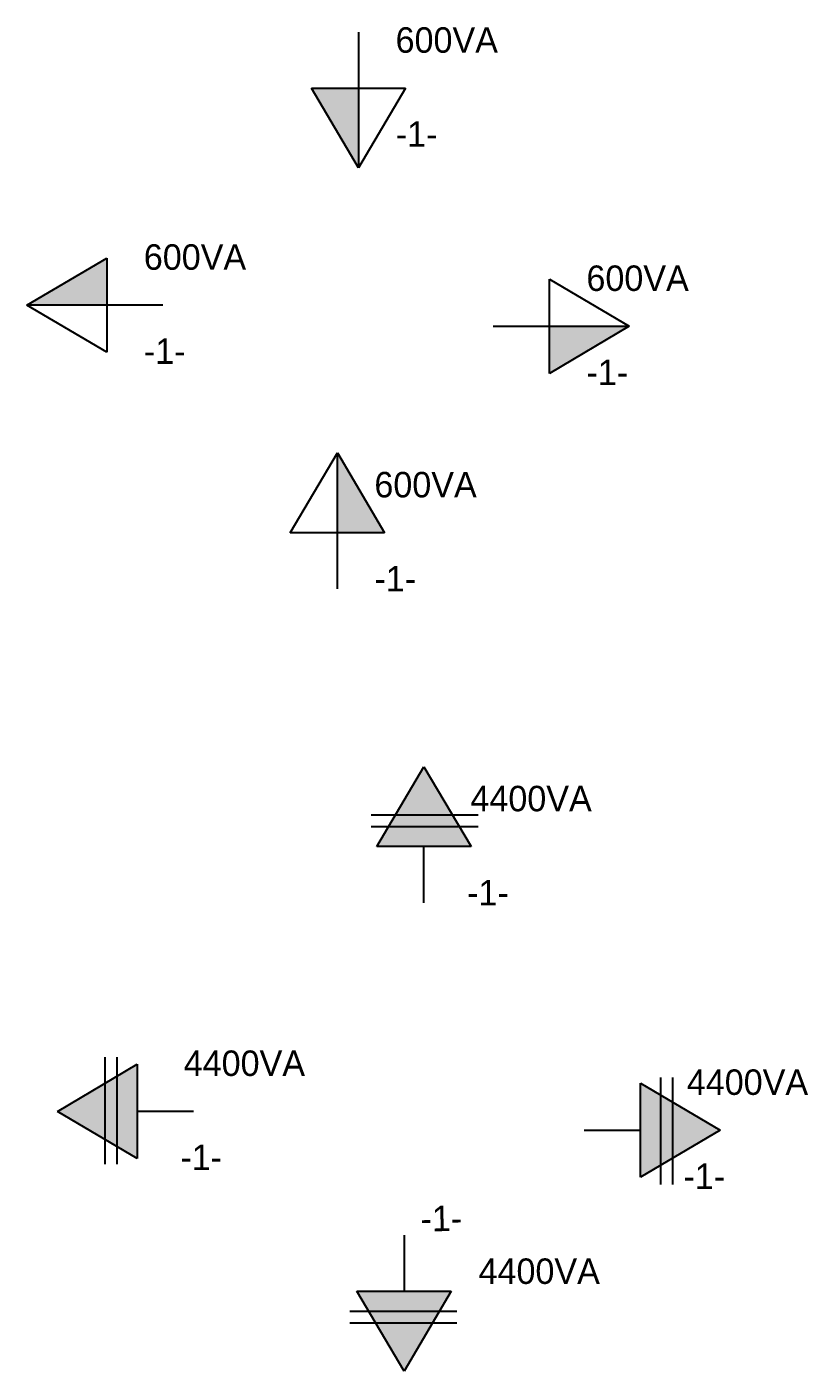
# Model space of a CAD drawing. Extents: x 33 to 1815, y -14679 to 245.
# Drawn here: x 62.8 to 65.99, y -5.19 to 0.29 of the extents above; entities that cross this region are included whole.
import ezdxf

# ---------------------------------------------------------------- set-up
doc = ezdxf.new("R2010")
doc.units = 0
doc.header["$MEASUREMENT"] = 0
doc.layers.get('0').update_dxf_attribs({"linetype": 'CONTINUOUS'})
doc.layers.add('TOMADAS', color=1, linetype='CONTINUOUS')

# ---------------------------------------------------------------- blocks, each defined once
blk = doc.blocks.new('TB-230')
blk.add_hatch(color=256).paths.add_polyline_path([(0.1433, 0.1202), (0.1433, -0.1202), (0.3473, 0)])
for p, q in [((0.1433, -0.1202), (0.1433, 0.1202)), ((0.1433, 0.1202), (0.3473, 0)), ((0, 0), (0.1433, 0)), ((0.3473, 0), (0.1433, -0.1202))]:
    blk.add_line(p, q)

msp = doc.modelspace()

# ---------------------------------------------------------------- hatches: boundary and pattern name
at = {"layer": 'TOMADAS'}
for points in [[(64.1556, 0.0416), (63.9636, 0.0416), (64.1556, -0.2843)], [(63.1285, -0.8441), (63.1285, -0.6521), (62.8027, -0.8441)], [(64.934, -0.9305), (64.934, -1.1225), (65.2598, -0.9305)], [(64.0691, -1.7731), (64.2611, -1.7731), (64.0691, -1.4472)]]:
    msp.add_hatch(color=256, dxfattribs=at).paths.add_polyline_path(points)

# ---------------------------------------------------------------- linework, layer by layer
for p, q in [((64.1556, 0.2705), (64.1556, -0.2843)), ((64.1556, -0.2843), (63.9636, 0.0416)), ((63.9636, 0.0416), (64.3476, 0.0416)), ((64.3476, 0.0416), (64.1556, -0.2843)), ((62.8027, -0.8441), (63.1285, -0.6521)), ((63.1285, -0.6521), (63.1285, -1.0361)), ((64.934, -0.7385), (65.2598, -0.9305)), ((64.934, -1.1225), (64.934, -0.7385)), ((63.1285, -1.0361), (62.8027, -0.8441)), ((63.3574, -0.8441), (62.8027, -0.8441)), ((64.7051, -0.9305), (65.2598, -0.9305)), ((65.2598, -0.9305), (64.934, -1.1225)), ((63.8771, -1.7731), (64.0691, -1.4472)), ((64.0691, -1.4472), (64.2611, -1.7731)), ((64.0691, -2.0019), (64.0691, -1.4472)), ((64.2611, -1.7731), (63.8771, -1.7731)), ((64.2068, -2.9238), (64.6437, -2.9238)), ((64.2068, -2.9723), (64.6437, -2.9723)), ((63.1223, -4.3499), (63.1223, -3.913)), ((63.1708, -4.3499), (63.1708, -3.913)), ((65.3868, -3.9962), (65.3868, -4.4331)), ((65.4353, -3.9962), (65.4353, -4.4331)), ((64.5563, -4.9508), (64.1194, -4.9508)), ((64.5563, -4.9993), (64.1194, -4.9993))]:
    msp.add_line(p, q, dxfattribs=at)

# ---------------------------------------------------------------- block references
at = {"layer": 'TOMADAS', "xscale": 1.597331338044064, "yscale": 1.597331338044064, "zscale": 1.597331338044064}
for p, rotation in [((64.4222, -3.2831), 90), ((63.4817, -4.1345), 179.9999999999942), ((64.3409, -4.6399), 270)]:
    msp.add_blockref('TB-230', p, dxfattribs=dict(at, rotation=rotation))
msp.add_blockref('TB-230', (65.0759, -4.2116), dxfattribs=at)

# ---------------------------------------------------------------- texts
at = {"layer": 'TOMADAS'}
for s, p in [('600VA', (64.3065, 0.186)), ('-1-', (64.3069, -0.198)), ('600VA', (63.2795, -0.6997)), ('600VA', (65.0849, -0.7862)), ('-1-', (63.2798, -1.0837)), ('-1-', (65.0853, -1.1701)), ('600VA', (64.22, -1.6287)), ('-1-', (64.2204, -2.0126)), (' 4400VA', (64.5731, -2.9099)), ('-1-', (64.5979, -3.2939)), (' 4400VA', (63.4037, -3.9901)), (' 4400VA', (65.4557, -4.0673)), ('-1-', (63.4285, -4.3741)), ('-1-', (65.4805, -4.4512)), (' 4400VA', (64.6062, -4.8388))]:
    msp.add_text(s, height=0.10401, dxfattribs=at).set_placement(p)
msp.add_text('-1-', height=0.10401, rotation=0.9456, dxfattribs=at).set_placement((64.4092, -4.6249))

doc.saveas('drawing.dxf')
